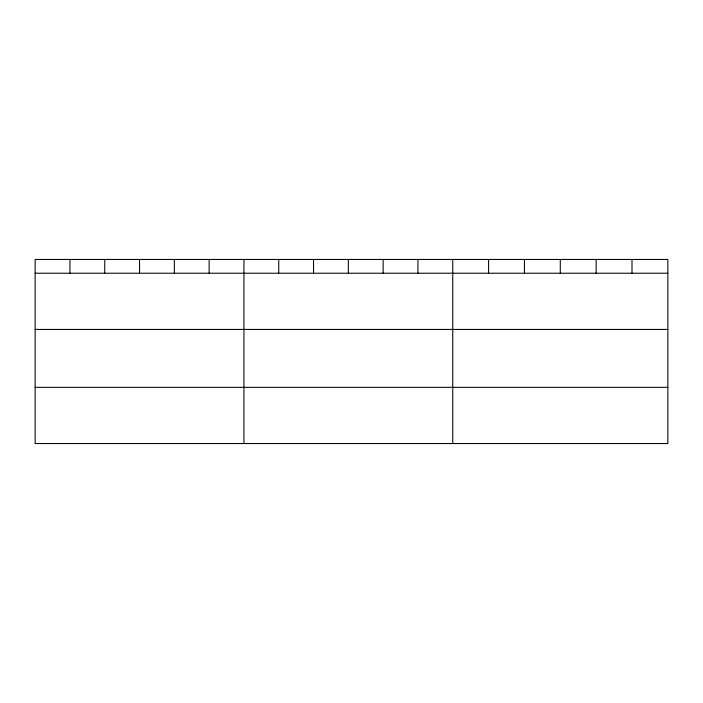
<?xml version="1.0" encoding="UTF-8"?>
<svg xmlns="http://www.w3.org/2000/svg" width="703" height="703" viewBox="0 0 703 703"><rect width="100%" height="100%" fill="white"/><g stroke="black" fill="none" stroke-linecap="round" stroke-linejoin="round"><path stroke-width="1.05" d="M667.85 329.435L667.85 259.46L35.15 259.46L35.15 443.54L667.85 443.54L667.85 329.435L35.15 329.435M35.15 273.23L667.85 273.23M35.15 387.344L667.85 387.344M631.997 259.46L631.997 273.23M596.144 259.46L596.144 273.23M560.291 259.46L560.291 273.23M524.438 259.46L524.438 273.23M488.585 259.46L488.585 273.23M452.732 259.46L452.732 443.54M417.934 259.46L417.934 273.23M383.135 259.46L383.135 273.23M348.337 259.46L348.337 273.23M313.538 259.46L313.538 273.23M278.74 259.46L278.74 273.23M243.941 259.46L243.941 443.54M209.143 259.46L209.143 273.23M174.344 259.46L174.344 273.23M139.546 259.46L139.546 273.23M104.747 259.46L104.747 273.23M69.948 259.46L69.948 273.23"/></g></svg>
